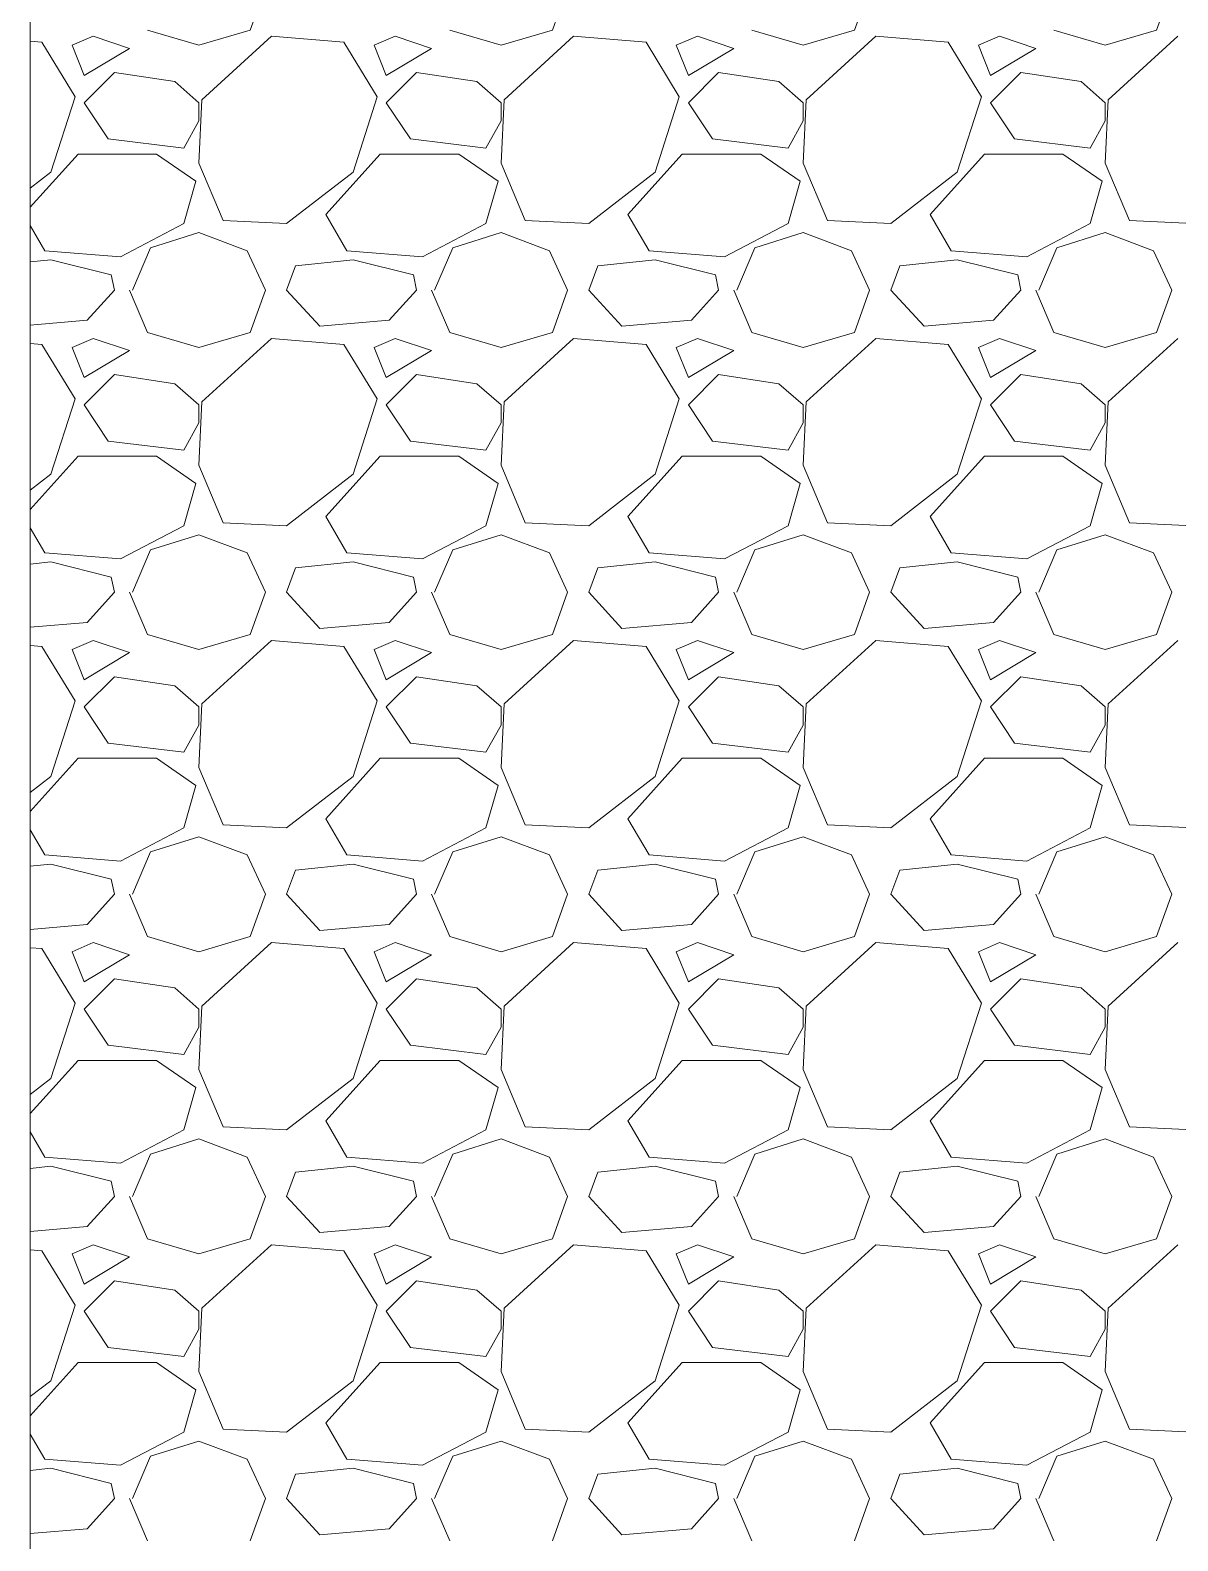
# Model space of a CAD drawing. Header units: millimetres. Extents: x 19901 to 59163, y 13732 to 30178.
# Drawn here: x 41944.6 to 41992.8, y 27020 to 27083.5 of the extents above; entities that cross this region are included whole.
import ezdxf

# ---------------------------------------------------------------- set-up
doc = ezdxf.new("R2010")
doc.units = ezdxf.units.MM
doc.layers.add('A-FURN', color=8, linetype='Continuous', lineweight=13)
doc.layers.add('Wall', color=255, linetype='Continuous', lineweight=20)

msp = doc.modelspace()

# ---------------------------------------------------------------- linework, layer by layer
at = {"layer": 'A-FURN', "linetype": 'Continuous'}
for p, q in [((41953.86, 27083.508), (41954.495, 27085.286)), ((41966.56, 27083.508), (41967.195, 27085.286)), ((41979.26, 27083.508), (41979.895, 27085.286)), ((41991.96, 27083.508), (41992.595, 27085.286)), ((41949.542, 27083.508), (41951.701, 27082.873)), ((41951.701, 27082.873), (41953.86, 27083.508)), ((41962.242, 27083.508), (41964.401, 27082.873)), ((41964.401, 27082.873), (41966.56, 27083.508)), ((41974.942, 27083.508), (41977.101, 27082.873)), ((41977.101, 27082.873), (41979.26, 27083.508)), ((41987.642, 27083.508), (41989.801, 27082.873)), ((41989.801, 27082.873), (41991.96, 27083.508)), ((41945.097, 27083), (41944.608, 27083.041)), ((41946.494, 27080.714), (41945.097, 27083)), ((41947.256, 27083.254), (41946.367, 27082.873)), ((41946.367, 27082.873), (41946.875, 27081.603)), ((41948.78, 27082.746), (41947.256, 27083.254)), ((41954.749, 27083.254), (41951.828, 27080.587)), ((41957.797, 27083), (41954.749, 27083.254)), ((41959.194, 27080.714), (41957.797, 27083)), ((41959.956, 27083.254), (41959.067, 27082.873)), ((41959.067, 27082.873), (41959.575, 27081.603)), ((41961.48, 27082.746), (41959.956, 27083.254)), ((41967.449, 27083.254), (41964.528, 27080.587)), ((41970.497, 27083), (41967.449, 27083.254)), ((41971.894, 27080.714), (41970.497, 27083)), ((41972.656, 27083.254), (41971.767, 27082.873)), ((41971.767, 27082.873), (41972.275, 27081.603)), ((41974.18, 27082.746), (41972.656, 27083.254)), ((41980.149, 27083.254), (41977.228, 27080.587)), ((41983.197, 27083), (41980.149, 27083.254)), ((41984.594, 27080.714), (41983.197, 27083)), ((41985.356, 27083.254), (41984.467, 27082.873)), ((41984.467, 27082.873), (41984.975, 27081.603)), ((41986.88, 27082.746), (41985.356, 27083.254)), ((41992.849, 27083.254), (41989.928, 27080.587)), ((41946.875, 27081.603), (41948.78, 27082.746)), ((41959.575, 27081.603), (41961.48, 27082.746)), ((41972.275, 27081.603), (41974.18, 27082.746)), ((41984.975, 27081.603), (41986.88, 27082.746)), ((41948.145, 27081.73), (41946.875, 27080.46)), ((41950.685, 27081.349), (41948.145, 27081.73)), ((41960.845, 27081.73), (41959.575, 27080.46)), ((41963.385, 27081.349), (41960.845, 27081.73)), ((41973.545, 27081.73), (41972.275, 27080.46)), ((41976.085, 27081.349), (41973.545, 27081.73)), ((41986.245, 27081.73), (41984.975, 27080.46)), ((41988.785, 27081.349), (41986.245, 27081.73)), ((41951.701, 27080.46), (41950.685, 27081.349)), ((41964.401, 27080.46), (41963.385, 27081.349)), ((41977.101, 27080.46), (41976.085, 27081.349)), ((41989.801, 27080.46), (41988.785, 27081.349)), ((41945.478, 27077.539), (41946.494, 27080.714)), ((41946.875, 27080.46), (41947.891, 27078.936)), ((41951.828, 27080.587), (41951.701, 27077.92)), ((41951.701, 27079.698), (41951.701, 27080.46)), ((41958.178, 27077.539), (41959.194, 27080.714)), ((41959.575, 27080.46), (41960.591, 27078.936)), ((41964.528, 27080.587), (41964.401, 27077.92)), ((41964.401, 27079.698), (41964.401, 27080.46)), ((41970.878, 27077.539), (41971.894, 27080.714)), ((41972.275, 27080.46), (41973.291, 27078.936)), ((41977.228, 27080.587), (41977.101, 27077.92)), ((41977.101, 27079.698), (41977.101, 27080.46)), ((41983.578, 27077.539), (41984.594, 27080.714)), ((41984.975, 27080.46), (41985.991, 27078.936)), ((41989.928, 27080.587), (41989.801, 27077.92)), ((41989.801, 27079.698), (41989.801, 27080.46)), ((41951.066, 27078.555), (41951.701, 27079.698)), ((41963.766, 27078.555), (41964.401, 27079.698)), ((41976.466, 27078.555), (41977.101, 27079.698)), ((41989.166, 27078.555), (41989.801, 27079.698)), ((41947.891, 27078.937), (41951.066, 27078.556)), ((41960.591, 27078.937), (41963.766, 27078.556)), ((41973.291, 27078.937), (41976.466, 27078.556)), ((41985.991, 27078.937), (41989.166, 27078.556)), ((41944.608, 27076.065), (41946.621, 27078.301)), ((41946.621, 27078.301), (41949.923, 27078.301)), ((41949.923, 27078.301), (41951.574, 27077.158)), ((41951.701, 27077.92), (41952.717, 27075.507)), ((41957.035, 27075.761), (41959.321, 27078.301)), ((41959.321, 27078.301), (41962.623, 27078.301)), ((41962.623, 27078.301), (41964.274, 27077.158)), ((41964.401, 27077.92), (41965.417, 27075.507)), ((41969.735, 27075.761), (41972.021, 27078.301)), ((41972.021, 27078.301), (41975.323, 27078.301)), ((41975.323, 27078.301), (41976.974, 27077.158)), ((41977.101, 27077.92), (41978.117, 27075.507)), ((41982.435, 27075.761), (41984.721, 27078.301)), ((41984.721, 27078.301), (41988.023, 27078.301)), ((41988.023, 27078.301), (41989.674, 27077.158)), ((41989.801, 27077.92), (41990.817, 27075.507)), ((41944.608, 27076.867), (41945.478, 27077.539)), ((41951.574, 27077.158), (41951.066, 27075.38)), ((41955.384, 27075.38), (41958.178, 27077.539)), ((41964.274, 27077.158), (41963.766, 27075.38)), ((41968.084, 27075.38), (41970.878, 27077.539)), ((41976.974, 27077.158), (41976.466, 27075.38)), ((41980.784, 27075.38), (41983.578, 27077.539)), ((41989.674, 27077.158), (41989.166, 27075.38)), ((41945.224, 27074.237), (41944.608, 27075.294)), ((41951.066, 27075.38), (41948.399, 27073.983)), ((41952.717, 27075.507), (41955.384, 27075.38)), ((41957.924, 27074.237), (41957.035, 27075.761)), ((41963.766, 27075.38), (41961.099, 27073.983)), ((41965.417, 27075.507), (41968.084, 27075.38)), ((41970.624, 27074.237), (41969.735, 27075.761)), ((41976.466, 27075.38), (41973.799, 27073.983)), ((41978.117, 27075.507), (41980.784, 27075.38)), ((41983.324, 27074.237), (41982.435, 27075.761)), ((41989.166, 27075.38), (41986.499, 27073.983)), ((41990.817, 27075.507), (41993.484, 27075.38)), ((41949.669, 27074.364), (41951.701, 27074.999)), ((41951.701, 27074.999), (41953.733, 27074.237)), ((41962.369, 27074.364), (41964.401, 27074.999)), ((41964.401, 27074.999), (41966.433, 27074.237)), ((41975.069, 27074.364), (41977.101, 27074.999)), ((41977.101, 27074.999), (41979.133, 27074.237)), ((41987.769, 27074.364), (41989.801, 27074.999)), ((41989.801, 27074.999), (41991.833, 27074.237)), ((41948.399, 27073.983), (41945.224, 27074.237)), ((41948.907, 27072.586), (41949.669, 27074.364)), ((41953.733, 27074.237), (41954.495, 27072.586)), ((41961.099, 27073.983), (41957.924, 27074.237)), ((41961.607, 27072.586), (41962.369, 27074.364)), ((41966.433, 27074.237), (41967.195, 27072.586)), ((41973.799, 27073.983), (41970.624, 27074.237)), ((41974.307, 27072.586), (41975.069, 27074.364)), ((41979.133, 27074.237), (41979.895, 27072.586)), ((41986.499, 27073.983), (41983.324, 27074.237)), ((41987.007, 27072.586), (41987.769, 27074.364)), ((41991.833, 27074.237), (41992.595, 27072.586)), ((41945.478, 27073.856), (41944.608, 27073.765)), ((41948.018, 27073.221), (41945.478, 27073.856)), ((41955.384, 27072.586), (41955.765, 27073.602)), ((41958.178, 27073.856), (41955.765, 27073.602)), ((41960.718, 27073.221), (41958.178, 27073.856)), ((41968.084, 27072.586), (41968.465, 27073.602)), ((41970.878, 27073.856), (41968.465, 27073.602)), ((41973.418, 27073.221), (41970.878, 27073.856)), ((41980.784, 27072.586), (41981.165, 27073.602)), ((41983.578, 27073.856), (41981.165, 27073.602)), ((41986.118, 27073.221), (41983.578, 27073.856)), ((41948.145, 27072.586), (41948.018, 27073.221)), ((41960.845, 27072.586), (41960.718, 27073.221)), ((41973.545, 27072.586), (41973.418, 27073.221)), ((41986.245, 27072.586), (41986.118, 27073.221)), ((41948.145, 27072.586), (41947.002, 27071.316)), ((41948.78, 27072.586), (41949.542, 27070.808)), ((41953.86, 27070.808), (41954.495, 27072.586)), ((41956.781, 27071.062), (41955.384, 27072.586)), ((41960.845, 27072.586), (41959.702, 27071.316)), ((41961.48, 27072.586), (41962.242, 27070.808)), ((41966.56, 27070.808), (41967.195, 27072.586)), ((41969.481, 27071.062), (41968.084, 27072.586)), ((41973.545, 27072.586), (41972.402, 27071.316)), ((41974.18, 27072.586), (41974.942, 27070.808)), ((41979.26, 27070.808), (41979.895, 27072.586)), ((41982.181, 27071.062), (41980.784, 27072.586)), ((41986.245, 27072.586), (41985.102, 27071.316)), ((41986.88, 27072.586), (41987.642, 27070.808)), ((41991.96, 27070.808), (41992.595, 27072.586)), ((41947.002, 27071.317), (41944.608, 27071.108)), ((41949.542, 27070.808), (41951.701, 27070.173)), ((41951.701, 27070.173), (41953.86, 27070.808)), ((41959.702, 27071.317), (41956.781, 27071.063)), ((41962.242, 27070.808), (41964.401, 27070.173)), ((41964.401, 27070.173), (41966.56, 27070.808)), ((41972.402, 27071.317), (41969.481, 27071.063)), ((41974.942, 27070.808), (41977.101, 27070.173)), ((41977.101, 27070.173), (41979.26, 27070.808)), ((41985.102, 27071.317), (41982.181, 27071.063)), ((41987.642, 27070.808), (41989.801, 27070.173)), ((41989.801, 27070.173), (41991.96, 27070.808)), ((41945.097, 27070.3), (41944.608, 27070.341)), ((41946.494, 27068.014), (41945.097, 27070.3)), ((41947.256, 27070.554), (41946.367, 27070.173)), ((41946.367, 27070.173), (41946.875, 27068.903)), ((41948.78, 27070.046), (41947.256, 27070.554)), ((41954.749, 27070.554), (41951.828, 27067.887)), ((41957.797, 27070.3), (41954.749, 27070.554)), ((41959.194, 27068.014), (41957.797, 27070.3)), ((41959.956, 27070.554), (41959.067, 27070.173)), ((41959.067, 27070.173), (41959.575, 27068.903)), ((41961.48, 27070.046), (41959.956, 27070.554)), ((41967.449, 27070.554), (41964.528, 27067.887)), ((41970.497, 27070.3), (41967.449, 27070.554)), ((41971.894, 27068.014), (41970.497, 27070.3)), ((41972.656, 27070.554), (41971.767, 27070.173)), ((41971.767, 27070.173), (41972.275, 27068.903)), ((41974.18, 27070.046), (41972.656, 27070.554)), ((41980.149, 27070.554), (41977.228, 27067.887)), ((41983.197, 27070.3), (41980.149, 27070.554)), ((41984.594, 27068.014), (41983.197, 27070.3)), ((41985.356, 27070.554), (41984.467, 27070.173)), ((41984.467, 27070.173), (41984.975, 27068.903)), ((41986.88, 27070.046), (41985.356, 27070.554)), ((41992.849, 27070.554), (41989.928, 27067.887)), ((41946.875, 27068.903), (41948.78, 27070.046)), ((41959.575, 27068.903), (41961.48, 27070.046)), ((41972.275, 27068.903), (41974.18, 27070.046)), ((41984.975, 27068.903), (41986.88, 27070.046)), ((41948.145, 27069.03), (41946.875, 27067.76)), ((41950.685, 27068.649), (41948.145, 27069.03)), ((41960.845, 27069.03), (41959.575, 27067.76)), ((41963.385, 27068.649), (41960.845, 27069.03)), ((41973.545, 27069.03), (41972.275, 27067.76)), ((41976.085, 27068.649), (41973.545, 27069.03)), ((41986.245, 27069.03), (41984.975, 27067.76)), ((41988.785, 27068.649), (41986.245, 27069.03)), ((41951.701, 27067.76), (41950.685, 27068.649)), ((41964.401, 27067.76), (41963.385, 27068.649)), ((41977.101, 27067.76), (41976.085, 27068.649)), ((41989.801, 27067.76), (41988.785, 27068.649)), ((41945.478, 27064.839), (41946.494, 27068.014)), ((41946.875, 27067.76), (41947.891, 27066.236)), ((41951.828, 27067.887), (41951.701, 27065.22)), ((41951.701, 27066.998), (41951.701, 27067.76)), ((41958.178, 27064.839), (41959.194, 27068.014)), ((41959.575, 27067.76), (41960.591, 27066.236)), ((41964.528, 27067.887), (41964.401, 27065.22)), ((41964.401, 27066.998), (41964.401, 27067.76)), ((41970.878, 27064.839), (41971.894, 27068.014)), ((41972.275, 27067.76), (41973.291, 27066.236)), ((41977.228, 27067.887), (41977.101, 27065.22)), ((41977.101, 27066.998), (41977.101, 27067.76)), ((41983.578, 27064.839), (41984.594, 27068.014)), ((41984.975, 27067.76), (41985.991, 27066.236)), ((41989.928, 27067.887), (41989.801, 27065.22)), ((41989.801, 27066.998), (41989.801, 27067.76)), ((41951.066, 27065.855), (41951.701, 27066.998)), ((41963.766, 27065.855), (41964.401, 27066.998)), ((41976.466, 27065.855), (41977.101, 27066.998)), ((41989.166, 27065.855), (41989.801, 27066.998)), ((41947.891, 27066.237), (41951.066, 27065.856)), ((41960.591, 27066.237), (41963.766, 27065.856)), ((41973.291, 27066.237), (41976.466, 27065.856)), ((41985.991, 27066.237), (41989.166, 27065.856)), ((41944.608, 27063.365), (41946.621, 27065.601)), ((41946.621, 27065.601), (41949.923, 27065.601)), ((41949.923, 27065.601), (41951.574, 27064.458)), ((41951.701, 27065.22), (41952.717, 27062.807)), ((41957.035, 27063.061), (41959.321, 27065.601)), ((41959.321, 27065.601), (41962.623, 27065.601)), ((41962.623, 27065.601), (41964.274, 27064.458)), ((41964.401, 27065.22), (41965.417, 27062.807)), ((41969.735, 27063.061), (41972.021, 27065.601)), ((41972.021, 27065.601), (41975.323, 27065.601)), ((41975.323, 27065.601), (41976.974, 27064.458)), ((41977.101, 27065.22), (41978.117, 27062.807)), ((41982.435, 27063.061), (41984.721, 27065.601)), ((41984.721, 27065.601), (41988.023, 27065.601)), ((41988.023, 27065.601), (41989.674, 27064.458)), ((41989.801, 27065.22), (41990.817, 27062.807)), ((41944.608, 27064.167), (41945.478, 27064.839)), ((41951.574, 27064.458), (41951.066, 27062.68)), ((41955.384, 27062.68), (41958.178, 27064.839)), ((41964.274, 27064.458), (41963.766, 27062.68)), ((41968.084, 27062.68), (41970.878, 27064.839)), ((41976.974, 27064.458), (41976.466, 27062.68)), ((41980.784, 27062.68), (41983.578, 27064.839)), ((41989.674, 27064.458), (41989.166, 27062.68)), ((41945.224, 27061.537), (41944.608, 27062.594)), ((41951.066, 27062.68), (41948.399, 27061.283)), ((41952.717, 27062.807), (41955.384, 27062.68)), ((41957.924, 27061.537), (41957.035, 27063.061)), ((41963.766, 27062.68), (41961.099, 27061.283)), ((41965.417, 27062.807), (41968.084, 27062.68)), ((41970.624, 27061.537), (41969.735, 27063.061)), ((41976.466, 27062.68), (41973.799, 27061.283)), ((41978.117, 27062.807), (41980.784, 27062.68)), ((41983.324, 27061.537), (41982.435, 27063.061)), ((41989.166, 27062.68), (41986.499, 27061.283)), ((41990.817, 27062.807), (41993.484, 27062.68)), ((41949.669, 27061.664), (41951.701, 27062.299)), ((41951.701, 27062.299), (41953.733, 27061.537)), ((41962.369, 27061.664), (41964.401, 27062.299)), ((41964.401, 27062.299), (41966.433, 27061.537)), ((41975.069, 27061.664), (41977.101, 27062.299)), ((41977.101, 27062.299), (41979.133, 27061.537)), ((41987.769, 27061.664), (41989.801, 27062.299)), ((41989.801, 27062.299), (41991.833, 27061.537)), ((41948.399, 27061.283), (41945.224, 27061.537)), ((41948.907, 27059.886), (41949.669, 27061.664)), ((41953.733, 27061.537), (41954.495, 27059.886)), ((41961.099, 27061.283), (41957.924, 27061.537)), ((41961.607, 27059.886), (41962.369, 27061.664)), ((41966.433, 27061.537), (41967.195, 27059.886)), ((41973.799, 27061.283), (41970.624, 27061.537)), ((41974.307, 27059.886), (41975.069, 27061.664)), ((41979.133, 27061.537), (41979.895, 27059.886)), ((41986.499, 27061.283), (41983.324, 27061.537)), ((41987.007, 27059.886), (41987.769, 27061.664)), ((41991.833, 27061.537), (41992.595, 27059.886)), ((41945.478, 27061.156), (41944.608, 27061.065)), ((41948.018, 27060.521), (41945.478, 27061.156)), ((41955.384, 27059.886), (41955.765, 27060.902)), ((41958.178, 27061.156), (41955.765, 27060.902)), ((41960.718, 27060.521), (41958.178, 27061.156)), ((41968.084, 27059.886), (41968.465, 27060.902)), ((41970.878, 27061.156), (41968.465, 27060.902)), ((41973.418, 27060.521), (41970.878, 27061.156)), ((41980.784, 27059.886), (41981.165, 27060.902)), ((41983.578, 27061.156), (41981.165, 27060.902)), ((41986.118, 27060.521), (41983.578, 27061.156)), ((41948.145, 27059.886), (41948.018, 27060.521)), ((41960.845, 27059.886), (41960.718, 27060.521)), ((41973.545, 27059.886), (41973.418, 27060.521)), ((41986.245, 27059.886), (41986.118, 27060.521)), ((41948.145, 27059.886), (41947.002, 27058.616)), ((41948.78, 27059.886), (41949.542, 27058.108)), ((41953.86, 27058.108), (41954.495, 27059.886)), ((41956.781, 27058.362), (41955.384, 27059.886)), ((41960.845, 27059.886), (41959.702, 27058.616)), ((41961.48, 27059.886), (41962.242, 27058.108)), ((41966.56, 27058.108), (41967.195, 27059.886)), ((41969.481, 27058.362), (41968.084, 27059.886)), ((41973.545, 27059.886), (41972.402, 27058.616)), ((41974.18, 27059.886), (41974.942, 27058.108)), ((41979.26, 27058.108), (41979.895, 27059.886)), ((41982.181, 27058.362), (41980.784, 27059.886)), ((41986.245, 27059.886), (41985.102, 27058.616)), ((41986.88, 27059.886), (41987.642, 27058.108)), ((41991.96, 27058.108), (41992.595, 27059.886)), ((41947.002, 27058.617), (41944.608, 27058.408)), ((41949.542, 27058.108), (41951.701, 27057.473)), ((41951.701, 27057.473), (41953.86, 27058.108)), ((41959.702, 27058.617), (41956.781, 27058.363)), ((41962.242, 27058.108), (41964.401, 27057.473)), ((41964.401, 27057.473), (41966.56, 27058.108)), ((41972.402, 27058.617), (41969.481, 27058.363)), ((41974.942, 27058.108), (41977.101, 27057.473)), ((41977.101, 27057.473), (41979.26, 27058.108)), ((41985.102, 27058.617), (41982.181, 27058.363)), ((41987.642, 27058.108), (41989.801, 27057.473)), ((41989.801, 27057.473), (41991.96, 27058.108)), ((41945.097, 27057.6), (41944.608, 27057.641)), ((41946.494, 27055.314), (41945.097, 27057.6)), ((41947.256, 27057.854), (41946.367, 27057.473)), ((41946.367, 27057.473), (41946.875, 27056.203)), ((41948.78, 27057.346), (41947.256, 27057.854)), ((41954.749, 27057.854), (41951.828, 27055.187)), ((41957.797, 27057.6), (41954.749, 27057.854)), ((41959.194, 27055.314), (41957.797, 27057.6)), ((41959.956, 27057.854), (41959.067, 27057.473)), ((41959.067, 27057.473), (41959.575, 27056.203)), ((41961.48, 27057.346), (41959.956, 27057.854)), ((41967.449, 27057.854), (41964.528, 27055.187)), ((41970.497, 27057.6), (41967.449, 27057.854)), ((41971.894, 27055.314), (41970.497, 27057.6)), ((41972.656, 27057.854), (41971.767, 27057.473)), ((41971.767, 27057.473), (41972.275, 27056.203)), ((41974.18, 27057.346), (41972.656, 27057.854)), ((41980.149, 27057.854), (41977.228, 27055.187)), ((41983.197, 27057.6), (41980.149, 27057.854)), ((41984.594, 27055.314), (41983.197, 27057.6)), ((41985.356, 27057.854), (41984.467, 27057.473)), ((41984.467, 27057.473), (41984.975, 27056.203)), ((41986.88, 27057.346), (41985.356, 27057.854)), ((41992.849, 27057.854), (41989.928, 27055.187)), ((41946.875, 27056.203), (41948.78, 27057.346)), ((41959.575, 27056.203), (41961.48, 27057.346)), ((41972.275, 27056.203), (41974.18, 27057.346)), ((41984.975, 27056.203), (41986.88, 27057.346)), ((41948.145, 27056.33), (41946.875, 27055.06)), ((41950.685, 27055.949), (41948.145, 27056.33)), ((41960.845, 27056.33), (41959.575, 27055.06)), ((41963.385, 27055.949), (41960.845, 27056.33)), ((41973.545, 27056.33), (41972.275, 27055.06)), ((41976.085, 27055.949), (41973.545, 27056.33)), ((41986.245, 27056.33), (41984.975, 27055.06)), ((41988.785, 27055.949), (41986.245, 27056.33)), ((41951.701, 27055.06), (41950.685, 27055.949)), ((41964.401, 27055.06), (41963.385, 27055.949)), ((41977.101, 27055.06), (41976.085, 27055.949)), ((41989.801, 27055.06), (41988.785, 27055.949)), ((41945.478, 27052.139), (41946.494, 27055.314)), ((41946.875, 27055.06), (41947.891, 27053.536)), ((41951.828, 27055.187), (41951.701, 27052.52)), ((41951.701, 27054.298), (41951.701, 27055.06)), ((41958.178, 27052.139), (41959.194, 27055.314)), ((41959.575, 27055.06), (41960.591, 27053.536)), ((41964.528, 27055.187), (41964.401, 27052.52)), ((41964.401, 27054.298), (41964.401, 27055.06)), ((41970.878, 27052.139), (41971.894, 27055.314)), ((41972.275, 27055.06), (41973.291, 27053.536)), ((41977.228, 27055.187), (41977.101, 27052.52)), ((41977.101, 27054.298), (41977.101, 27055.06)), ((41983.578, 27052.139), (41984.594, 27055.314)), ((41984.975, 27055.06), (41985.991, 27053.536)), ((41989.928, 27055.187), (41989.801, 27052.52)), ((41989.801, 27054.298), (41989.801, 27055.06)), ((41951.066, 27053.155), (41951.701, 27054.298)), ((41963.766, 27053.155), (41964.401, 27054.298)), ((41976.466, 27053.155), (41977.101, 27054.298)), ((41989.166, 27053.155), (41989.801, 27054.298)), ((41947.891, 27053.537), (41951.066, 27053.156)), ((41960.591, 27053.537), (41963.766, 27053.156)), ((41973.291, 27053.537), (41976.466, 27053.156)), ((41985.991, 27053.537), (41989.166, 27053.156)), ((41944.608, 27050.665), (41946.621, 27052.901)), ((41946.621, 27052.901), (41949.923, 27052.901)), ((41949.923, 27052.901), (41951.574, 27051.758)), ((41951.701, 27052.52), (41952.717, 27050.107)), ((41957.035, 27050.361), (41959.321, 27052.901)), ((41959.321, 27052.901), (41962.623, 27052.901)), ((41962.623, 27052.901), (41964.274, 27051.758)), ((41964.401, 27052.52), (41965.417, 27050.107)), ((41969.735, 27050.361), (41972.021, 27052.901)), ((41972.021, 27052.901), (41975.323, 27052.901)), ((41975.323, 27052.901), (41976.974, 27051.758)), ((41977.101, 27052.52), (41978.117, 27050.107)), ((41982.435, 27050.361), (41984.721, 27052.901)), ((41984.721, 27052.901), (41988.023, 27052.901)), ((41988.023, 27052.901), (41989.674, 27051.758)), ((41989.801, 27052.52), (41990.817, 27050.107)), ((41944.608, 27051.467), (41945.478, 27052.139)), ((41951.574, 27051.758), (41951.066, 27049.98)), ((41955.384, 27049.98), (41958.178, 27052.139)), ((41964.274, 27051.758), (41963.766, 27049.98)), ((41968.084, 27049.98), (41970.878, 27052.139)), ((41976.974, 27051.758), (41976.466, 27049.98)), ((41980.784, 27049.98), (41983.578, 27052.139)), ((41989.674, 27051.758), (41989.166, 27049.98)), ((41945.224, 27048.837), (41944.608, 27049.894)), ((41951.066, 27049.98), (41948.399, 27048.583)), ((41952.717, 27050.107), (41955.384, 27049.98)), ((41957.924, 27048.837), (41957.035, 27050.361)), ((41963.766, 27049.98), (41961.099, 27048.583)), ((41965.417, 27050.107), (41968.084, 27049.98)), ((41970.624, 27048.837), (41969.735, 27050.361)), ((41976.466, 27049.98), (41973.799, 27048.583)), ((41978.117, 27050.107), (41980.784, 27049.98)), ((41983.324, 27048.837), (41982.435, 27050.361)), ((41989.166, 27049.98), (41986.499, 27048.583)), ((41990.817, 27050.107), (41993.484, 27049.98)), ((41949.669, 27048.964), (41951.701, 27049.599)), ((41951.701, 27049.599), (41953.733, 27048.837)), ((41962.369, 27048.964), (41964.401, 27049.599)), ((41964.401, 27049.599), (41966.433, 27048.837)), ((41975.069, 27048.964), (41977.101, 27049.599)), ((41977.101, 27049.599), (41979.133, 27048.837)), ((41987.769, 27048.964), (41989.801, 27049.599)), ((41989.801, 27049.599), (41991.833, 27048.837)), ((41948.399, 27048.583), (41945.224, 27048.837)), ((41948.907, 27047.186), (41949.669, 27048.964)), ((41953.733, 27048.837), (41954.495, 27047.186)), ((41961.099, 27048.583), (41957.924, 27048.837)), ((41961.607, 27047.186), (41962.369, 27048.964)), ((41966.433, 27048.837), (41967.195, 27047.186)), ((41973.799, 27048.583), (41970.624, 27048.837)), ((41974.307, 27047.186), (41975.069, 27048.964)), ((41979.133, 27048.837), (41979.895, 27047.186)), ((41986.499, 27048.583), (41983.324, 27048.837)), ((41987.007, 27047.186), (41987.769, 27048.964)), ((41991.833, 27048.837), (41992.595, 27047.186)), ((41945.478, 27048.456), (41944.608, 27048.365)), ((41948.018, 27047.821), (41945.478, 27048.456)), ((41955.384, 27047.186), (41955.765, 27048.202)), ((41958.178, 27048.456), (41955.765, 27048.202)), ((41960.718, 27047.821), (41958.178, 27048.456)), ((41968.084, 27047.186), (41968.465, 27048.202)), ((41970.878, 27048.456), (41968.465, 27048.202)), ((41973.418, 27047.821), (41970.878, 27048.456)), ((41980.784, 27047.186), (41981.165, 27048.202)), ((41983.578, 27048.456), (41981.165, 27048.202)), ((41986.118, 27047.821), (41983.578, 27048.456)), ((41948.145, 27047.186), (41948.018, 27047.821)), ((41960.845, 27047.186), (41960.718, 27047.821)), ((41973.545, 27047.186), (41973.418, 27047.821)), ((41986.245, 27047.186), (41986.118, 27047.821)), ((41948.145, 27047.186), (41947.002, 27045.916)), ((41948.78, 27047.186), (41949.542, 27045.408)), ((41953.86, 27045.408), (41954.495, 27047.186)), ((41956.781, 27045.662), (41955.384, 27047.186)), ((41960.845, 27047.186), (41959.702, 27045.916)), ((41961.48, 27047.186), (41962.242, 27045.408)), ((41966.56, 27045.408), (41967.195, 27047.186)), ((41969.481, 27045.662), (41968.084, 27047.186)), ((41973.545, 27047.186), (41972.402, 27045.916)), ((41974.18, 27047.186), (41974.942, 27045.408)), ((41979.26, 27045.408), (41979.895, 27047.186)), ((41982.181, 27045.662), (41980.784, 27047.186)), ((41986.245, 27047.186), (41985.102, 27045.916)), ((41986.88, 27047.186), (41987.642, 27045.408)), ((41991.96, 27045.408), (41992.595, 27047.186)), ((41947.002, 27045.917), (41944.608, 27045.708)), ((41949.542, 27045.408), (41951.701, 27044.773)), ((41951.701, 27044.773), (41953.86, 27045.408)), ((41959.702, 27045.917), (41956.781, 27045.663)), ((41962.242, 27045.408), (41964.401, 27044.773)), ((41964.401, 27044.773), (41966.56, 27045.408)), ((41972.402, 27045.917), (41969.481, 27045.663)), ((41974.942, 27045.408), (41977.101, 27044.773)), ((41977.101, 27044.773), (41979.26, 27045.408)), ((41985.102, 27045.917), (41982.181, 27045.663)), ((41987.642, 27045.408), (41989.801, 27044.773)), ((41989.801, 27044.773), (41991.96, 27045.408)), ((41945.097, 27044.9), (41944.608, 27044.941)), ((41946.494, 27042.614), (41945.097, 27044.9)), ((41947.256, 27045.154), (41946.367, 27044.773)), ((41946.367, 27044.773), (41946.875, 27043.503)), ((41948.78, 27044.646), (41947.256, 27045.154)), ((41954.749, 27045.154), (41951.828, 27042.487)), ((41957.797, 27044.9), (41954.749, 27045.154)), ((41959.194, 27042.614), (41957.797, 27044.9)), ((41959.956, 27045.154), (41959.067, 27044.773)), ((41959.067, 27044.773), (41959.575, 27043.503)), ((41961.48, 27044.646), (41959.956, 27045.154)), ((41967.449, 27045.154), (41964.528, 27042.487)), ((41970.497, 27044.9), (41967.449, 27045.154)), ((41971.894, 27042.614), (41970.497, 27044.9)), ((41972.656, 27045.154), (41971.767, 27044.773)), ((41971.767, 27044.773), (41972.275, 27043.503)), ((41974.18, 27044.646), (41972.656, 27045.154)), ((41980.149, 27045.154), (41977.228, 27042.487)), ((41983.197, 27044.9), (41980.149, 27045.154)), ((41984.594, 27042.614), (41983.197, 27044.9)), ((41985.356, 27045.154), (41984.467, 27044.773)), ((41984.467, 27044.773), (41984.975, 27043.503)), ((41986.88, 27044.646), (41985.356, 27045.154)), ((41992.849, 27045.154), (41989.928, 27042.487)), ((41946.875, 27043.503), (41948.78, 27044.646)), ((41959.575, 27043.503), (41961.48, 27044.646)), ((41972.275, 27043.503), (41974.18, 27044.646)), ((41984.975, 27043.503), (41986.88, 27044.646)), ((41948.145, 27043.63), (41946.875, 27042.36)), ((41950.685, 27043.249), (41948.145, 27043.63)), ((41960.845, 27043.63), (41959.575, 27042.36)), ((41963.385, 27043.249), (41960.845, 27043.63)), ((41973.545, 27043.63), (41972.275, 27042.36)), ((41976.085, 27043.249), (41973.545, 27043.63)), ((41986.245, 27043.63), (41984.975, 27042.36)), ((41988.785, 27043.249), (41986.245, 27043.63)), ((41951.701, 27042.36), (41950.685, 27043.249)), ((41964.401, 27042.36), (41963.385, 27043.249)), ((41977.101, 27042.36), (41976.085, 27043.249)), ((41989.801, 27042.36), (41988.785, 27043.249)), ((41945.478, 27039.439), (41946.494, 27042.614)), ((41946.875, 27042.36), (41947.891, 27040.836)), ((41951.828, 27042.487), (41951.701, 27039.82)), ((41951.701, 27041.598), (41951.701, 27042.36)), ((41958.178, 27039.439), (41959.194, 27042.614)), ((41959.575, 27042.36), (41960.591, 27040.836)), ((41964.528, 27042.487), (41964.401, 27039.82)), ((41964.401, 27041.598), (41964.401, 27042.36)), ((41970.878, 27039.439), (41971.894, 27042.614)), ((41972.275, 27042.36), (41973.291, 27040.836)), ((41977.228, 27042.487), (41977.101, 27039.82)), ((41977.101, 27041.598), (41977.101, 27042.36)), ((41983.578, 27039.439), (41984.594, 27042.614)), ((41984.975, 27042.36), (41985.991, 27040.836)), ((41989.928, 27042.487), (41989.801, 27039.82)), ((41989.801, 27041.598), (41989.801, 27042.36)), ((41951.066, 27040.455), (41951.701, 27041.598)), ((41963.766, 27040.455), (41964.401, 27041.598)), ((41976.466, 27040.455), (41977.101, 27041.598)), ((41989.166, 27040.455), (41989.801, 27041.598)), ((41947.891, 27040.837), (41951.066, 27040.456)), ((41960.591, 27040.837), (41963.766, 27040.456)), ((41973.291, 27040.837), (41976.466, 27040.456)), ((41985.991, 27040.837), (41989.166, 27040.456)), ((41944.608, 27037.965), (41946.621, 27040.201)), ((41946.621, 27040.201), (41949.923, 27040.201)), ((41949.923, 27040.201), (41951.574, 27039.058)), ((41951.701, 27039.82), (41952.717, 27037.407)), ((41957.035, 27037.661), (41959.321, 27040.201)), ((41959.321, 27040.201), (41962.623, 27040.201)), ((41962.623, 27040.201), (41964.274, 27039.058)), ((41964.401, 27039.82), (41965.417, 27037.407)), ((41969.735, 27037.661), (41972.021, 27040.201)), ((41972.021, 27040.201), (41975.323, 27040.201)), ((41975.323, 27040.201), (41976.974, 27039.058)), ((41977.101, 27039.82), (41978.117, 27037.407)), ((41982.435, 27037.661), (41984.721, 27040.201)), ((41984.721, 27040.201), (41988.023, 27040.201)), ((41988.023, 27040.201), (41989.674, 27039.058)), ((41989.801, 27039.82), (41990.817, 27037.407)), ((41944.608, 27038.767), (41945.478, 27039.439)), ((41951.574, 27039.058), (41951.066, 27037.28)), ((41955.384, 27037.28), (41958.178, 27039.439)), ((41964.274, 27039.058), (41963.766, 27037.28)), ((41968.084, 27037.28), (41970.878, 27039.439)), ((41976.974, 27039.058), (41976.466, 27037.28)), ((41980.784, 27037.28), (41983.578, 27039.439)), ((41989.674, 27039.058), (41989.166, 27037.28)), ((41945.224, 27036.137), (41944.608, 27037.194)), ((41951.066, 27037.28), (41948.399, 27035.883)), ((41952.717, 27037.407), (41955.384, 27037.28)), ((41957.924, 27036.137), (41957.035, 27037.661)), ((41963.766, 27037.28), (41961.099, 27035.883)), ((41965.417, 27037.407), (41968.084, 27037.28)), ((41970.624, 27036.137), (41969.735, 27037.661)), ((41976.466, 27037.28), (41973.799, 27035.883)), ((41978.117, 27037.407), (41980.784, 27037.28)), ((41983.324, 27036.137), (41982.435, 27037.661)), ((41989.166, 27037.28), (41986.499, 27035.883)), ((41990.817, 27037.407), (41993.484, 27037.28)), ((41949.669, 27036.264), (41951.701, 27036.899)), ((41951.701, 27036.899), (41953.733, 27036.137)), ((41962.369, 27036.264), (41964.401, 27036.899)), ((41964.401, 27036.899), (41966.433, 27036.137)), ((41975.069, 27036.264), (41977.101, 27036.899)), ((41977.101, 27036.899), (41979.133, 27036.137)), ((41987.769, 27036.264), (41989.801, 27036.899)), ((41989.801, 27036.899), (41991.833, 27036.137)), ((41948.399, 27035.883), (41945.224, 27036.137)), ((41948.907, 27034.486), (41949.669, 27036.264)), ((41953.733, 27036.137), (41954.495, 27034.486)), ((41961.099, 27035.883), (41957.924, 27036.137)), ((41961.607, 27034.486), (41962.369, 27036.264)), ((41966.433, 27036.137), (41967.195, 27034.486)), ((41973.799, 27035.883), (41970.624, 27036.137)), ((41974.307, 27034.486), (41975.069, 27036.264)), ((41979.133, 27036.137), (41979.895, 27034.486)), ((41986.499, 27035.883), (41983.324, 27036.137)), ((41987.007, 27034.486), (41987.769, 27036.264)), ((41991.833, 27036.137), (41992.595, 27034.486)), ((41945.478, 27035.756), (41944.608, 27035.665)), ((41948.018, 27035.121), (41945.478, 27035.756)), ((41955.384, 27034.486), (41955.765, 27035.502)), ((41958.178, 27035.756), (41955.765, 27035.502)), ((41960.718, 27035.121), (41958.178, 27035.756)), ((41968.084, 27034.486), (41968.465, 27035.502)), ((41970.878, 27035.756), (41968.465, 27035.502)), ((41973.418, 27035.121), (41970.878, 27035.756)), ((41980.784, 27034.486), (41981.165, 27035.502)), ((41983.578, 27035.756), (41981.165, 27035.502)), ((41986.118, 27035.121), (41983.578, 27035.756)), ((41948.145, 27034.486), (41948.018, 27035.121)), ((41960.845, 27034.486), (41960.718, 27035.121)), ((41973.545, 27034.486), (41973.418, 27035.121)), ((41986.245, 27034.486), (41986.118, 27035.121)), ((41948.145, 27034.486), (41947.002, 27033.216)), ((41948.78, 27034.486), (41949.542, 27032.708)), ((41953.86, 27032.708), (41954.495, 27034.486)), ((41956.781, 27032.962), (41955.384, 27034.486)), ((41960.845, 27034.486), (41959.702, 27033.216)), ((41961.48, 27034.486), (41962.242, 27032.708)), ((41966.56, 27032.708), (41967.195, 27034.486)), ((41969.481, 27032.962), (41968.084, 27034.486)), ((41973.545, 27034.486), (41972.402, 27033.216)), ((41974.18, 27034.486), (41974.942, 27032.708)), ((41979.26, 27032.708), (41979.895, 27034.486)), ((41982.181, 27032.962), (41980.784, 27034.486)), ((41986.245, 27034.486), (41985.102, 27033.216)), ((41986.88, 27034.486), (41987.642, 27032.708)), ((41991.96, 27032.708), (41992.595, 27034.486)), ((41947.002, 27033.217), (41944.608, 27033.008)), ((41949.542, 27032.708), (41951.701, 27032.073)), ((41951.701, 27032.073), (41953.86, 27032.708)), ((41959.702, 27033.217), (41956.781, 27032.963)), ((41962.242, 27032.708), (41964.401, 27032.073)), ((41964.401, 27032.073), (41966.56, 27032.708)), ((41972.402, 27033.217), (41969.481, 27032.963)), ((41974.942, 27032.708), (41977.101, 27032.073)), ((41977.101, 27032.073), (41979.26, 27032.708)), ((41985.102, 27033.217), (41982.181, 27032.963)), ((41987.642, 27032.708), (41989.801, 27032.073)), ((41989.801, 27032.073), (41991.96, 27032.708)), ((41945.097, 27032.2), (41944.608, 27032.241)), ((41946.494, 27029.914), (41945.097, 27032.2)), ((41947.256, 27032.454), (41946.367, 27032.073)), ((41946.367, 27032.073), (41946.875, 27030.803)), ((41948.78, 27031.946), (41947.256, 27032.454)), ((41954.749, 27032.454), (41951.828, 27029.787)), ((41957.797, 27032.2), (41954.749, 27032.454)), ((41959.194, 27029.914), (41957.797, 27032.2)), ((41959.956, 27032.454), (41959.067, 27032.073)), ((41959.067, 27032.073), (41959.575, 27030.803)), ((41961.48, 27031.946), (41959.956, 27032.454)), ((41967.449, 27032.454), (41964.528, 27029.787)), ((41970.497, 27032.2), (41967.449, 27032.454)), ((41971.894, 27029.914), (41970.497, 27032.2)), ((41972.656, 27032.454), (41971.767, 27032.073)), ((41971.767, 27032.073), (41972.275, 27030.803)), ((41974.18, 27031.946), (41972.656, 27032.454)), ((41980.149, 27032.454), (41977.228, 27029.787)), ((41983.197, 27032.2), (41980.149, 27032.454)), ((41984.594, 27029.914), (41983.197, 27032.2)), ((41985.356, 27032.454), (41984.467, 27032.073)), ((41984.467, 27032.073), (41984.975, 27030.803)), ((41986.88, 27031.946), (41985.356, 27032.454)), ((41992.849, 27032.454), (41989.928, 27029.787)), ((41946.875, 27030.803), (41948.78, 27031.946)), ((41959.575, 27030.803), (41961.48, 27031.946)), ((41972.275, 27030.803), (41974.18, 27031.946)), ((41984.975, 27030.803), (41986.88, 27031.946)), ((41948.145, 27030.93), (41946.875, 27029.66)), ((41950.685, 27030.549), (41948.145, 27030.93)), ((41960.845, 27030.93), (41959.575, 27029.66)), ((41963.385, 27030.549), (41960.845, 27030.93)), ((41973.545, 27030.93), (41972.275, 27029.66)), ((41976.085, 27030.549), (41973.545, 27030.93)), ((41986.245, 27030.93), (41984.975, 27029.66)), ((41988.785, 27030.549), (41986.245, 27030.93)), ((41951.701, 27029.66), (41950.685, 27030.549)), ((41964.401, 27029.66), (41963.385, 27030.549)), ((41977.101, 27029.66), (41976.085, 27030.549)), ((41989.801, 27029.66), (41988.785, 27030.549)), ((41945.478, 27026.739), (41946.494, 27029.914)), ((41946.875, 27029.66), (41947.891, 27028.136)), ((41951.828, 27029.787), (41951.701, 27027.12)), ((41951.701, 27028.898), (41951.701, 27029.66)), ((41958.178, 27026.739), (41959.194, 27029.914)), ((41959.575, 27029.66), (41960.591, 27028.136)), ((41964.528, 27029.787), (41964.401, 27027.12)), ((41964.401, 27028.898), (41964.401, 27029.66)), ((41970.878, 27026.739), (41971.894, 27029.914)), ((41972.275, 27029.66), (41973.291, 27028.136)), ((41977.228, 27029.787), (41977.101, 27027.12)), ((41977.101, 27028.898), (41977.101, 27029.66)), ((41983.578, 27026.739), (41984.594, 27029.914)), ((41984.975, 27029.66), (41985.991, 27028.136)), ((41989.928, 27029.787), (41989.801, 27027.12)), ((41989.801, 27028.898), (41989.801, 27029.66)), ((41951.066, 27027.755), (41951.701, 27028.898)), ((41963.766, 27027.755), (41964.401, 27028.898)), ((41976.466, 27027.755), (41977.101, 27028.898)), ((41989.166, 27027.755), (41989.801, 27028.898)), ((41947.891, 27028.137), (41951.066, 27027.756)), ((41960.591, 27028.137), (41963.766, 27027.756)), ((41973.291, 27028.137), (41976.466, 27027.756)), ((41985.991, 27028.137), (41989.166, 27027.756)), ((41944.608, 27025.265), (41946.621, 27027.501)), ((41946.621, 27027.501), (41949.923, 27027.501)), ((41949.923, 27027.501), (41951.574, 27026.358)), ((41951.701, 27027.12), (41952.717, 27024.707)), ((41957.035, 27024.961), (41959.321, 27027.501)), ((41959.321, 27027.501), (41962.623, 27027.501)), ((41962.623, 27027.501), (41964.274, 27026.358)), ((41964.401, 27027.12), (41965.417, 27024.707)), ((41969.735, 27024.961), (41972.021, 27027.501)), ((41972.021, 27027.501), (41975.323, 27027.501)), ((41975.323, 27027.501), (41976.974, 27026.358)), ((41977.101, 27027.12), (41978.117, 27024.707)), ((41982.435, 27024.961), (41984.721, 27027.501)), ((41984.721, 27027.501), (41988.023, 27027.501)), ((41988.023, 27027.501), (41989.674, 27026.358)), ((41989.801, 27027.12), (41990.817, 27024.707)), ((41944.608, 27026.067), (41945.478, 27026.739)), ((41951.574, 27026.358), (41951.066, 27024.58)), ((41955.384, 27024.58), (41958.178, 27026.739)), ((41964.274, 27026.358), (41963.766, 27024.58)), ((41968.084, 27024.58), (41970.878, 27026.739)), ((41976.974, 27026.358), (41976.466, 27024.58)), ((41980.784, 27024.58), (41983.578, 27026.739)), ((41989.674, 27026.358), (41989.166, 27024.58)), ((41945.224, 27023.437), (41944.608, 27024.494)), ((41951.066, 27024.58), (41948.399, 27023.183)), ((41952.717, 27024.707), (41955.384, 27024.58)), ((41957.924, 27023.437), (41957.035, 27024.961)), ((41963.766, 27024.58), (41961.099, 27023.183)), ((41965.417, 27024.707), (41968.084, 27024.58)), ((41970.624, 27023.437), (41969.735, 27024.961)), ((41976.466, 27024.58), (41973.799, 27023.183)), ((41978.117, 27024.707), (41980.784, 27024.58)), ((41983.324, 27023.437), (41982.435, 27024.961)), ((41989.166, 27024.58), (41986.499, 27023.183)), ((41990.817, 27024.707), (41993.484, 27024.58)), ((41949.669, 27023.564), (41951.701, 27024.199)), ((41951.701, 27024.199), (41953.733, 27023.437)), ((41962.369, 27023.564), (41964.401, 27024.199)), ((41964.401, 27024.199), (41966.433, 27023.437)), ((41975.069, 27023.564), (41977.101, 27024.199)), ((41977.101, 27024.199), (41979.133, 27023.437)), ((41987.769, 27023.564), (41989.801, 27024.199)), ((41989.801, 27024.199), (41991.833, 27023.437)), ((41948.399, 27023.183), (41945.224, 27023.437)), ((41948.907, 27021.786), (41949.669, 27023.564)), ((41953.733, 27023.437), (41954.495, 27021.786)), ((41961.099, 27023.183), (41957.924, 27023.437)), ((41961.607, 27021.786), (41962.369, 27023.564)), ((41966.433, 27023.437), (41967.195, 27021.786)), ((41973.799, 27023.183), (41970.624, 27023.437)), ((41974.307, 27021.786), (41975.069, 27023.564)), ((41979.133, 27023.437), (41979.895, 27021.786)), ((41986.499, 27023.183), (41983.324, 27023.437)), ((41987.007, 27021.786), (41987.769, 27023.564)), ((41991.833, 27023.437), (41992.595, 27021.786)), ((41945.478, 27023.056), (41944.608, 27022.965)), ((41948.018, 27022.421), (41945.478, 27023.056)), ((41955.384, 27021.786), (41955.765, 27022.802)), ((41958.178, 27023.056), (41955.765, 27022.802)), ((41960.718, 27022.421), (41958.178, 27023.056)), ((41968.084, 27021.786), (41968.465, 27022.802)), ((41970.878, 27023.056), (41968.465, 27022.802)), ((41973.418, 27022.421), (41970.878, 27023.056)), ((41980.784, 27021.786), (41981.165, 27022.802)), ((41983.578, 27023.056), (41981.165, 27022.802)), ((41986.118, 27022.421), (41983.578, 27023.056)), ((41948.145, 27021.786), (41948.018, 27022.421)), ((41960.845, 27021.786), (41960.718, 27022.421)), ((41973.545, 27021.786), (41973.418, 27022.421)), ((41986.245, 27021.786), (41986.118, 27022.421)), ((41948.145, 27021.786), (41947.002, 27020.516)), ((41948.78, 27021.786), (41949.542, 27020.008)), ((41953.86, 27020.008), (41954.495, 27021.786)), ((41956.781, 27020.262), (41955.384, 27021.786)), ((41960.845, 27021.786), (41959.702, 27020.516)), ((41961.48, 27021.786), (41962.242, 27020.008)), ((41966.56, 27020.008), (41967.195, 27021.786)), ((41969.481, 27020.262), (41968.084, 27021.786)), ((41973.545, 27021.786), (41972.402, 27020.516)), ((41974.18, 27021.786), (41974.942, 27020.008)), ((41979.26, 27020.008), (41979.895, 27021.786)), ((41982.181, 27020.262), (41980.784, 27021.786)), ((41986.245, 27021.786), (41985.102, 27020.516)), ((41986.88, 27021.786), (41987.642, 27020.008)), ((41991.96, 27020.008), (41992.595, 27021.786)), ((41947.002, 27020.517), (41944.608, 27020.308)), ((41959.702, 27020.517), (41956.781, 27020.263)), ((41972.402, 27020.517), (41969.481, 27020.263)), ((41985.102, 27020.517), (41982.181, 27020.263))]:
    msp.add_line(p, q, dxfattribs=at)
at = {"layer": 'Wall'}
msp.add_line((41944.608, 26849.801), (41944.608, 27349.801), dxfattribs=at)

doc.saveas('drawing.dxf')
